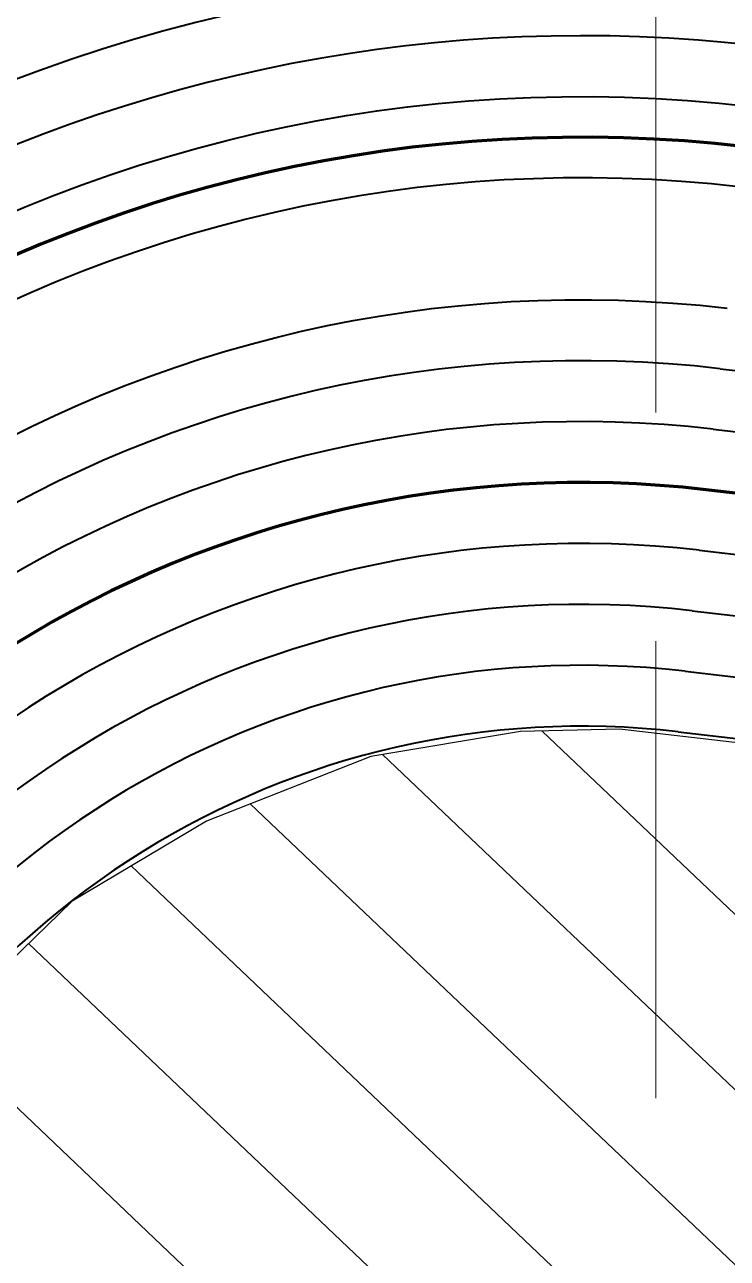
# Model space of a CAD drawing. Header units: inches. Extents: x -5337 to 1057, y 15227 to 19227.
# Drawn here: x -1772 to -1737.4, y 17336.6 to 17397.3 of the extents above; entities that cross this region are included whole.
import ezdxf

# ---------------------------------------------------------------- set-up
doc = ezdxf.new("R2010")
doc.units = ezdxf.units.IN
doc.header["$LTSCALE"] = 150
doc.header["$MEASUREMENT"] = 0
doc.linetypes.add('HIDDEN', pattern=[0.375, 0.25, -0.125])
for name, color, linetype in [('COMT-MIN', 84, 'Continuous'), ('CONT-MJR', 84, 'Continuous'), ('grid', 7, 'HIDDEN')]:
    doc.layers.add(name, color=color, linetype=linetype)

msp = doc.modelspace()

# ---------------------------------------------------------------- linework, layer by layer
at = {"color": 5}
for p, q in [((-1747.556, 17362.526), (-1754.926, 17361.301)), ((-1742.679, 17362.648), (-1747.556, 17362.526)), ((-1746.495, 17362.552), (-1672.057, 17291.77)), ((-1685.258, 17356.061), (-1742.679, 17362.648)), ((-1754.926, 17361.301), (-1763.025, 17358.114)), ((-1754.35, 17361.397), (-1675.788, 17286.693)), ((-1760.863, 17358.965), (-1679.519, 17281.616)), ((-1763.025, 17358.114), (-1769.635, 17354.185)), ((-1766.725, 17355.914), (-1683.141, 17276.436)), ((-1769.635, 17354.185), (-1775.247, 17348.731)), ((-1771.782, 17352.098), (-1686.448, 17270.956)), ((-1776.112, 17347.592), (-1689.755, 17265.476))]:
    msp.add_line(p, q, dxfattribs=at)
at = {"layer": 'COMT-MIN', "color": 5, "linetype": 'Continuous', "lineweight": 40}
for p, q in [((-1737.719, 17380.398), (-1737.719, 17380.398)), ((-1737.719, 17380.398), (-1681.59, 17373.876)), ((-1738.065, 17377.418), (-1738.065, 17377.418)), ((-1738.065, 17377.418), (-1681.936, 17370.896)), ((-1738.758, 17371.458), (-1738.758, 17371.458)), ((-1738.758, 17371.458), (-1682.628, 17364.936)), ((-1739.104, 17368.478), (-1739.104, 17368.478)), ((-1739.104, 17368.478), (-1682.974, 17361.956)), ((-1739.45, 17365.498), (-1739.45, 17365.498)), ((-1739.45, 17365.498), (-1683.321, 17358.976)), ((-1739.796, 17362.518), (-1739.796, 17362.518)), ((-1739.796, 17362.518), (-1683.667, 17355.996))]:
    msp.add_line(p, q, dxfattribs=at)
for centre, radius, start, end in [((-1743.302, 17323.513), 81.601, 104.29985, 161.74078), ((-1744.529, 17321.792), 78, 83.37219, 160.31283), ((-1744.529, 17321.792), 75, 83.37219, 153.1047), ((-1744.529, 17321.792), 68, 83.37219, 160.31283), ((-1744.529, 17321.792), 59, 83.37219, 160.31283), ((-1744.529, 17321.792), 56, 83.37219, 160.31283), ((-1744.529, 17321.792), 50, 83.37219, 160.31283), ((-1744.529, 17321.792), 47, 83.37219, 160.31283), ((-1744.529, 17321.792), 44, 83.37219, 160.31283), ((-1744.529, 17321.792), 41, 83.37219, 160.31283)]:
    msp.add_arc(centre, radius, start, end, dxfattribs=at)
at = {"layer": 'COMT-MIN', "color": 5, "linetype": 'Continuous', "lineweight": 40, "extrusion": (0, 0, -1)}
for radius in [72, 62]:
    msp.add_arc((1744.529, 17321.792), radius, 19.68717, 96.62781, dxfattribs=at)
at = {"layer": 'CONT-MJR', "color": 5, "linetype": 'Continuous', "lineweight": 70}
for p in [(-1682.282, 17367.916), (-1738.411, 17374.438)]:
    msp.add_line(p, (-1738.411, 17374.438), dxfattribs=at)
for radius in [70, 53]:
    msp.add_arc((-1744.529, 17321.792), radius, 83.37219, 160.31283, dxfattribs=at)
at = {"layer": 'grid', "color": 252, "linetype": 'HIDDEN', "lineweight": 0, "ltscale": 0.6}
msp.add_line((-1740.894, 19121.984), (-1740.894, 15630.294), dxfattribs=at)

doc.saveas('drawing.dxf')
